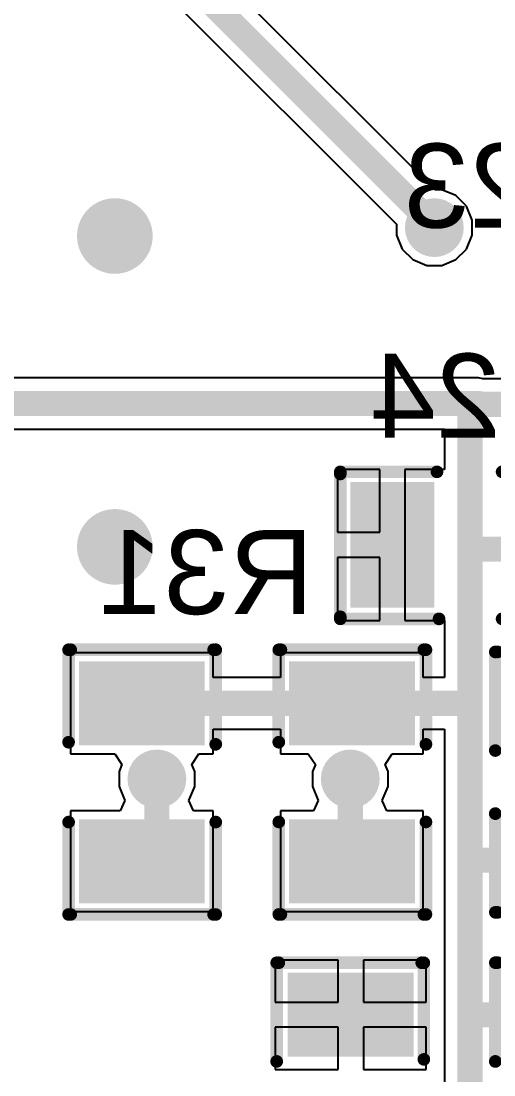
# Model space of a CAD drawing. Header units: millimetres. Extents: x 95 to 305, y 96 to 295.
# Drawn here: x 193.99 to 199.61, y 138.01 to 150.56 of the extents above; entities that cross this region are included whole.
import ezdxf

# ---------------------------------------------------------------- set-up
doc = ezdxf.new("R2010")
doc.units = ezdxf.units.MM
for name, color, linetype in [('BottomLayer', 5, 'Continuous'), ('BottomOverlay', 54, 'Continuous'), ('BottomPaste', 16, 'Continuous'), ('BottomSolder', 6, 'Continuous'), ('ViaHoleLayer', 16, 'Continuous')]:
    doc.layers.add(name, color=color, linetype=linetype)
doc.styles.add('Arial', font='', dxfattribs={"height": 0.2})
doc.styles.get('Arial').set_extended_font_data('Arial')

# ---------------------------------------------------------------- blocks, each defined once
blk = doc.blocks.new('RES0805_B_2')
at = {"layer": 'BottomLayer'}
for points in [[(-1.388, 0.719), (-0.488, 0.719), (-0.488, -0.678), (-1.388, -0.678)], [(0.492, 0.719), (1.392, 0.719), (1.392, -0.678), (0.492, -0.678)]]:
    blk.add_hatch(color=5, dxfattribs=at).paths.add_polyline_path(points)
at = {"layer": 'BottomPaste'}
for points in [[(-1.388, 0.719), (-0.488, 0.719), (-0.488, -0.678), (-1.388, -0.678)], [(0.492, 0.719), (1.392, 0.719), (1.392, -0.678), (0.492, -0.678)]]:
    blk.add_hatch(color=16, dxfattribs=at).paths.add_polyline_path(points)
at = {"layer": 'BottomSolder'}
for points in [[(-1.438, 0.769), (-0.438, 0.769), (-0.438, -0.728), (-1.438, -0.728)], [(0.442, 0.769), (1.442, 0.769), (1.442, -0.728), (0.442, -0.728)]]:
    blk.add_hatch(color=6, dxfattribs=at).paths.add_polyline_path(points)
at = {"layer": 'BottomOverlay', "const_width": 0.15}
for points in [[(-0.45, 0.9), (-1.575, 0.9)], [(-1.575, -0.825), (-1.575, 0.875)], [(1.575, 0.9), (0.475, 0.9)], [(1.575, -0.825), (1.575, 0.875)], [(-1.575, -0.85), (-0.475, -0.85)], [(0.475, -0.85), (1.575, -0.85)]]:
    blk.add_lwpolyline(points, dxfattribs=at)
at = {"layer": 'BottomOverlay', "const_width": 0.075}
for points in [[(-1.613, 0.9, 1), (-1.538, 0.9, 1)], [(-1.613, 0.875, 1), (-1.538, 0.875, 1)], [(-0.487, 0.9, 1), (-0.412, 0.9, 1)], [(0.437, 0.9, 1), (0.512, 0.9, 1)], [(1.538, 0.9, 1), (1.613, 0.9, 1)], [(1.538, 0.875, 1), (1.613, 0.875, 1)], [(-1.613, -0.825, 1), (-1.538, -0.825, 1)], [(1.538, -0.825, 1), (1.613, -0.825, 1)], [(-1.613, -0.85, 1), (-1.538, -0.85, 1)], [(-0.513, -0.85, 1), (-0.437, -0.85, 1)], [(0.437, -0.85, 1), (0.512, -0.85, 1)], [(1.538, -0.85, 1), (1.613, -0.85, 1)]]:
    blk.add_lwpolyline(points, format="xyb", close=True, dxfattribs=at)
blk = doc.blocks.new('RES0805_B_3')
at = {"layer": 'BottomLayer'}
for points in [[(-1.388, 0.719), (-0.488, 0.719), (-0.488, -0.678), (-1.388, -0.678)], [(0.492, 0.719), (1.392, 0.719), (1.392, -0.678), (0.492, -0.678)]]:
    blk.add_hatch(color=5, dxfattribs=at).paths.add_polyline_path(points)
at = {"layer": 'BottomPaste'}
for points in [[(-1.388, 0.719), (-0.488, 0.719), (-0.488, -0.678), (-1.388, -0.678)], [(0.492, 0.719), (1.392, 0.719), (1.392, -0.678), (0.492, -0.678)]]:
    blk.add_hatch(color=16, dxfattribs=at).paths.add_polyline_path(points)
at = {"layer": 'BottomSolder'}
for points in [[(-1.438, 0.769), (-0.438, 0.769), (-0.438, -0.728), (-1.438, -0.728)], [(0.442, 0.769), (1.442, 0.769), (1.442, -0.728), (0.442, -0.728)]]:
    blk.add_hatch(color=6, dxfattribs=at).paths.add_polyline_path(points)
at = {"layer": 'BottomOverlay', "const_width": 0.15}
for points in [[(-0.45, 0.9), (-1.575, 0.9)], [(-1.575, -0.825), (-1.575, 0.875)], [(1.575, 0.9), (0.475, 0.9)], [(1.575, -0.825), (1.575, 0.875)], [(-0.475, -0.85), (-1.575, -0.85)], [(1.575, -0.85), (0.475, -0.85)]]:
    blk.add_lwpolyline(points, dxfattribs=at)
at = {"layer": 'BottomOverlay', "const_width": 0.075}
for points in [[(-1.613, 0.9, 1), (-1.538, 0.9, 1)], [(-1.613, 0.875, 1), (-1.538, 0.875, 1)], [(-0.487, 0.9, 1), (-0.412, 0.9, 1)], [(0.438, 0.9, 1), (0.513, 0.9, 1)], [(1.538, 0.9, 1), (1.613, 0.9, 1)], [(1.538, 0.875, 1), (1.613, 0.875, 1)], [(-1.613, -0.825, 1), (-1.538, -0.825, 1)], [(1.538, -0.825, 1), (1.613, -0.825, 1)], [(-1.613, -0.85, 1), (-1.538, -0.85, 1)], [(-0.512, -0.85, 1), (-0.437, -0.85, 1)], [(0.438, -0.85, 1), (0.513, -0.85, 1)], [(1.538, -0.85, 1), (1.613, -0.85, 1)]]:
    blk.add_lwpolyline(points, format="xyb", close=True, dxfattribs=at)
blk = doc.blocks.new('CAP0805_B_173')
at = {"layer": 'BottomLayer'}
for points in [[(-1.379, 0.693), (-0.479, 0.693), (-0.479, -0.704), (-1.379, -0.704)], [(0.481, 0.693), (1.381, 0.693), (1.381, -0.704), (0.481, -0.704)]]:
    blk.add_hatch(color=5, dxfattribs=at).paths.add_polyline_path(points)
at = {"layer": 'BottomPaste'}
for points in [[(-1.379, 0.693), (-0.479, 0.693), (-0.479, -0.704), (-1.379, -0.704)], [(0.481, 0.693), (1.381, 0.693), (1.381, -0.704), (0.481, -0.704)]]:
    blk.add_hatch(color=16, dxfattribs=at).paths.add_polyline_path(points)
at = {"layer": 'BottomSolder'}
for points in [[(-1.429, 0.743), (-0.429, 0.743), (-0.429, -0.754), (-1.429, -0.754)], [(0.431, 0.743), (1.431, 0.743), (1.431, -0.754), (0.431, -0.754)]]:
    blk.add_hatch(color=6, dxfattribs=at).paths.add_polyline_path(points)
at = {"layer": 'BottomOverlay', "const_width": 0.15}
for points in [[(-1.55, 0.875), (-0.375, 0.875)], [(-1.55, 0.85), (-1.55, -0.85)], [(0.375, 0.875), (1.55, 0.875)], [(1.55, 0.85), (1.55, -0.85)], [(-1.55, -0.875), (-0.375, -0.875)], [(0.4, -0.875), (1.55, -0.875)]]:
    blk.add_lwpolyline(points, dxfattribs=at)
at = {"layer": 'BottomOverlay', "const_width": 0.075}
for points in [[(-1.588, 0.875, 1), (-1.513, 0.875, 1)], [(-1.588, 0.85, 1), (-1.513, 0.85, 1)], [(-0.413, 0.875, 1), (-0.337, 0.875, 1)], [(0.337, 0.875, 1), (0.413, 0.875, 1)], [(1.512, 0.875, 1), (1.587, 0.875, 1)], [(1.512, 0.85, 1), (1.587, 0.85, 1)], [(-1.588, -0.85, 1), (-1.513, -0.85, 1)], [(-1.588, -0.875, 1), (-1.513, -0.875, 1)], [(-0.413, -0.875, 1), (-0.337, -0.875, 1)], [(0.362, -0.875, 1), (0.437, -0.875, 1)], [(1.512, -0.85, 1), (1.587, -0.85, 1)], [(1.512, -0.875, 1), (1.587, -0.875, 1)]]:
    blk.add_lwpolyline(points, format="xyb", close=True, dxfattribs=at)
blk = doc.blocks.new('CAP0805_B_175')
at = {"layer": 'BottomLayer'}
for points in [[(-1.379, 0.693), (-0.479, 0.693), (-0.479, -0.704), (-1.379, -0.704)], [(0.481, 0.693), (1.381, 0.693), (1.381, -0.704), (0.481, -0.704)]]:
    blk.add_hatch(color=5, dxfattribs=at).paths.add_polyline_path(points)
at = {"layer": 'BottomPaste'}
for points in [[(-1.379, 0.693), (-0.479, 0.693), (-0.479, -0.704), (-1.379, -0.704)], [(0.481, 0.693), (1.381, 0.693), (1.381, -0.704), (0.481, -0.704)]]:
    blk.add_hatch(color=16, dxfattribs=at).paths.add_polyline_path(points)
at = {"layer": 'BottomSolder'}
for points in [[(-1.429, 0.743), (-0.429, 0.743), (-0.429, -0.754), (-1.429, -0.754)], [(0.431, 0.743), (1.431, 0.743), (1.431, -0.754), (0.431, -0.754)]]:
    blk.add_hatch(color=6, dxfattribs=at).paths.add_polyline_path(points)
at = {"layer": 'BottomOverlay', "const_width": 0.15}
for points in [[(-0.375, 0.875), (-1.55, 0.875)], [(-1.55, -0.85), (-1.55, 0.85)], [(1.55, 0.875), (0.375, 0.875)], [(1.55, -0.85), (1.55, 0.85)], [(-0.375, -0.875), (-1.55, -0.875)], [(1.55, -0.875), (0.4, -0.875)]]:
    blk.add_lwpolyline(points, dxfattribs=at)
at = {"layer": 'BottomOverlay', "const_width": 0.075}
for points in [[(-1.588, 0.875, 1), (-1.513, 0.875, 1)], [(-1.588, 0.85, 1), (-1.513, 0.85, 1)], [(-0.413, 0.875, 1), (-0.337, 0.875, 1)], [(0.337, 0.875, 1), (0.413, 0.875, 1)], [(1.512, 0.875, 1), (1.587, 0.875, 1)], [(1.512, 0.85, 1), (1.587, 0.85, 1)], [(-1.588, -0.85, 1), (-1.513, -0.85, 1)], [(-1.588, -0.875, 1), (-1.513, -0.875, 1)], [(-0.413, -0.875, 1), (-0.337, -0.875, 1)], [(0.362, -0.875, 1), (0.437, -0.875, 1)], [(1.512, -0.85, 1), (1.587, -0.85, 1)], [(1.512, -0.875, 1), (1.587, -0.875, 1)]]:
    blk.add_lwpolyline(points, format="xyb", close=True, dxfattribs=at)
blk = doc.blocks.new('CAP0805_B_177')
at = {"layer": 'BottomLayer'}
for points in [[(-1.379, 0.693), (-0.479, 0.693), (-0.479, -0.704), (-1.379, -0.704)], [(0.481, 0.693), (1.381, 0.693), (1.381, -0.704), (0.481, -0.704)]]:
    blk.add_hatch(color=5, dxfattribs=at).paths.add_polyline_path(points)
at = {"layer": 'BottomPaste'}
for points in [[(-1.379, 0.693), (-0.479, 0.693), (-0.479, -0.704), (-1.379, -0.704)], [(0.481, 0.693), (1.381, 0.693), (1.381, -0.704), (0.481, -0.704)]]:
    blk.add_hatch(color=16, dxfattribs=at).paths.add_polyline_path(points)
at = {"layer": 'BottomSolder'}
for points in [[(-1.429, 0.743), (-0.429, 0.743), (-0.429, -0.754), (-1.429, -0.754)], [(0.431, 0.743), (1.431, 0.743), (1.431, -0.754), (0.431, -0.754)]]:
    blk.add_hatch(color=6, dxfattribs=at).paths.add_polyline_path(points)
at = {"layer": 'BottomOverlay', "const_width": 0.15}
for points in [[(-0.375, 0.875), (-1.55, 0.875)], [(-1.55, 0.85), (-1.55, -0.85)], [(1.55, 0.875), (0.375, 0.875)], [(1.55, 0.85), (1.55, -0.85)], [(-0.375, -0.875), (-1.55, -0.875)], [(1.55, -0.875), (0.4, -0.875)]]:
    blk.add_lwpolyline(points, dxfattribs=at)
at = {"layer": 'BottomOverlay', "const_width": 0.075}
for points in [[(-1.588, 0.875, 1), (-1.513, 0.875, 1)], [(-1.588, 0.85, 1), (-1.513, 0.85, 1)], [(-0.413, 0.875, 1), (-0.337, 0.875, 1)], [(0.337, 0.875, 1), (0.413, 0.875, 1)], [(1.512, 0.875, 1), (1.587, 0.875, 1)], [(1.512, 0.85, 1), (1.587, 0.85, 1)], [(-1.588, -0.85, 1), (-1.513, -0.85, 1)], [(-1.588, -0.875, 1), (-1.513, -0.875, 1)], [(-0.413, -0.875, 1), (-0.337, -0.875, 1)], [(0.362, -0.875, 1), (0.437, -0.875, 1)], [(1.512, -0.85, 1), (1.587, -0.85, 1)], [(1.512, -0.875, 1), (1.587, -0.875, 1)]]:
    blk.add_lwpolyline(points, format="xyb", close=True, dxfattribs=at)
blk = doc.blocks.new('CAP0805_B_181')
at = {"layer": 'BottomLayer'}
for points in [[(-1.379, 0.693), (-0.479, 0.693), (-0.479, -0.704), (-1.379, -0.704)], [(0.481, 0.693), (1.381, 0.693), (1.381, -0.704), (0.481, -0.704)]]:
    blk.add_hatch(color=5, dxfattribs=at).paths.add_polyline_path(points)
at = {"layer": 'BottomPaste'}
for points in [[(-1.379, 0.693), (-0.479, 0.693), (-0.479, -0.704), (-1.379, -0.704)], [(0.481, 0.693), (1.381, 0.693), (1.381, -0.704), (0.481, -0.704)]]:
    blk.add_hatch(color=16, dxfattribs=at).paths.add_polyline_path(points)
at = {"layer": 'BottomSolder'}
for points in [[(-1.429, 0.743), (-0.429, 0.743), (-0.429, -0.754), (-1.429, -0.754)], [(0.431, 0.743), (1.431, 0.743), (1.431, -0.754), (0.431, -0.754)]]:
    blk.add_hatch(color=6, dxfattribs=at).paths.add_polyline_path(points)
at = {"layer": 'BottomOverlay', "const_width": 0.15}
for points in [[(-1.55, 0.875), (-0.375, 0.875)], [(-1.55, 0.85), (-1.55, -0.85)], [(1.55, 0.875), (0.375, 0.875)], [(1.55, 0.85), (1.55, -0.85)], [(-1.55, -0.875), (-0.375, -0.875)], [(1.55, -0.875), (0.4, -0.875)]]:
    blk.add_lwpolyline(points, dxfattribs=at)
at = {"layer": 'BottomOverlay', "const_width": 0.075}
for points in [[(-1.588, 0.875, 1), (-1.513, 0.875, 1)], [(-1.588, 0.85, 1), (-1.513, 0.85, 1)], [(-0.413, 0.875, 1), (-0.337, 0.875, 1)], [(0.338, 0.875, 1), (0.413, 0.875, 1)], [(1.512, 0.875, 1), (1.587, 0.875, 1)], [(1.512, 0.85, 1), (1.587, 0.85, 1)], [(-1.588, -0.85, 1), (-1.513, -0.85, 1)], [(-1.588, -0.875, 1), (-1.513, -0.875, 1)], [(-0.413, -0.875, 1), (-0.337, -0.875, 1)], [(0.362, -0.875, 1), (0.437, -0.875, 1)], [(1.512, -0.85, 1), (1.587, -0.85, 1)], [(1.512, -0.875, 1), (1.587, -0.875, 1)]]:
    blk.add_lwpolyline(points, format="xyb", close=True, dxfattribs=at)

msp = doc.modelspace()

# ---------------------------------------------------------------- hatches: boundary and pattern name
at = {"layer": 'BottomLayer'}
h = msp.add_hatch(color=5, dxfattribs=at)
edge = h.paths.add_edge_path()
edge.add_arc((195.1, 148), 0.4, 0, 360)
h = msp.add_hatch(color=5, dxfattribs=at)
edge = h.paths.add_edge_path()
edge.add_arc((198.9, 148.1), 0.3, 0, 360)
h = msp.add_hatch(color=5, dxfattribs=at)
edge = h.paths.add_edge_path()
edge.add_arc((195.1, 144.3), 0.4, 0, 360)
h = msp.add_hatch(color=5, dxfattribs=at)
edge = h.paths.add_edge_path()
edge.add_arc((195.6, 141.538), 0.3, 0, 360)
h = msp.add_hatch(color=5, dxfattribs=at)
edge = h.paths.add_edge_path()
edge.add_arc((197.9, 141.538), 0.3, 0, 360)
at = {"layer": 'BottomSolder'}
h = msp.add_hatch(color=6, dxfattribs=at)
edge = h.paths.add_edge_path()
edge.add_arc((195.1, 148), 0.45, 0, 360)
h = msp.add_hatch(color=6, dxfattribs=at)
edge = h.paths.add_edge_path()
edge.add_arc((198.9, 148.1), 0.35, 0, 360)
h = msp.add_hatch(color=6, dxfattribs=at)
edge = h.paths.add_edge_path()
edge.add_arc((195.1, 144.3), 0.45, 0, 360)
h = msp.add_hatch(color=6, dxfattribs=at)
edge = h.paths.add_edge_path()
edge.add_arc((195.6, 141.538), 0.35, 0, 360)
h = msp.add_hatch(color=6, dxfattribs=at)
edge = h.paths.add_edge_path()
edge.add_arc((197.9, 141.538), 0.35, 0, 360)
at = {"layer": 'ViaHoleLayer'}
h = msp.add_hatch(color=16, dxfattribs=at)
edge = h.paths.add_edge_path()
edge.add_arc((195.1, 148), 0.25, 0, 360)
h = msp.add_hatch(color=16, dxfattribs=at)
edge = h.paths.add_edge_path()
edge.add_arc((198.9, 148.1), 0.15, 0, 360)
h = msp.add_hatch(color=16, dxfattribs=at)
edge = h.paths.add_edge_path()
edge.add_arc((195.1, 144.3), 0.25, 0, 360)
h = msp.add_hatch(color=16, dxfattribs=at)
edge = h.paths.add_edge_path()
edge.add_arc((195.6, 141.538), 0.15, 0, 360)
h = msp.add_hatch(color=16, dxfattribs=at)
edge = h.paths.add_edge_path()
edge.add_arc((197.9, 141.538), 0.15, 0, 360)

# ---------------------------------------------------------------- linework, layer by layer
at = {"layer": 'BottomLayer'}
for p, q in [((198.907, 148.55), (194.652, 152.806)), ((194.194, 152.398), (198.45, 148.142)), ((198.99, 148.55), (198.907, 148.55)), ((199.155, 148.481), (198.99, 148.55)), ((199.281, 148.355), (199.155, 148.481)), ((199.35, 148.19), (199.281, 148.355)), ((199.35, 148.01), (199.35, 148.19)), ((198.45, 148.142), (198.45, 148.01)), ((198.45, 148.01), (198.519, 147.845)), ((199.281, 147.845), (199.35, 148.01)), ((198.519, 147.845), (198.645, 147.719)), ((199.155, 147.719), (199.281, 147.845)), ((198.645, 147.719), (198.81, 147.65)), ((198.81, 147.65), (198.99, 147.65)), ((198.99, 147.65), (199.155, 147.719)), ((199.425, 146.313), (193.543, 146.313)), ((199.478, 146.302), (199.425, 146.313)), ((199.425, 146.313), (199.425, 146.313)), ((200.494, 146.302), (199.478, 146.302)), ((193.543, 145.701), (199.019, 145.701)), ((199.019, 145.701), (199.019, 145.222)), ((198.25, 145.222), (197.75, 145.222)), ((197.75, 145.222), (197.75, 144.474)), ((198.25, 144.474), (198.25, 145.222)), ((199.019, 145.222), (198.55, 145.222)), ((198.55, 145.222), (198.55, 144.324)), ((197.75, 144.474), (198.25, 144.474)), ((198.55, 144.324), (198.55, 143.425)), ((198.25, 144.174), (197.75, 144.174)), ((197.75, 144.174), (197.75, 143.425)), ((198.25, 143.425), (198.25, 144.174)), ((197.75, 143.425), (198.25, 143.425)), ((198.55, 143.425), (199.019, 143.425)), ((199.019, 143.425), (199.019, 142.744)), ((196.269, 143.038), (194.572, 143.038)), ((194.572, 143.038), (194.572, 141.838)), ((196.269, 142.744), (196.269, 143.038)), ((198.769, 143.038), (197.072, 143.038)), ((197.072, 143.038), (197.072, 142.744)), ((198.769, 142.744), (198.769, 143.038)), ((197.072, 142.744), (196.269, 142.744)), ((199.019, 142.744), (198.769, 142.744)), ((196.269, 141.838), (196.269, 142.132)), ((196.269, 142.132), (197.072, 142.132)), ((197.072, 142.132), (197.072, 141.838)), ((198.769, 141.838), (198.769, 142.132)), ((198.769, 142.132), (199.019, 142.132)), ((199.019, 142.132), (199.019, 140.6)), ((194.572, 141.838), (195.1, 141.838)), ((195.1, 141.838), (195.185, 141.711)), ((196.015, 141.711), (196.1, 141.838)), ((196.1, 141.838), (196.269, 141.838)), ((197.072, 141.838), (197.4, 141.838)), ((197.4, 141.838), (197.485, 141.711)), ((198.315, 141.711), (198.4, 141.838)), ((198.4, 141.838), (198.769, 141.838)), ((195.185, 141.711), (195.15, 141.627)), ((195.15, 141.627), (195.15, 141.448)), ((196.05, 141.627), (196.015, 141.711)), ((196.05, 141.448), (196.05, 141.627)), ((197.485, 141.711), (197.45, 141.627)), ((197.45, 141.627), (197.45, 141.448)), ((198.35, 141.627), (198.315, 141.711)), ((198.35, 141.448), (198.35, 141.627)), ((195.15, 141.448), (195.219, 141.283)), ((195.981, 141.283), (196.05, 141.448)), ((197.45, 141.448), (197.519, 141.283)), ((198.281, 141.283), (198.35, 141.448)), ((195.219, 141.283), (195.164, 141.158)), ((196.036, 141.158), (195.981, 141.283)), ((197.519, 141.283), (197.464, 141.158)), ((198.336, 141.158), (198.281, 141.283)), ((195.164, 141.158), (194.572, 141.158)), ((194.572, 141.158), (194.572, 139.958)), ((196.269, 141.158), (196.036, 141.158)), ((196.269, 139.958), (196.269, 141.158)), ((197.464, 141.158), (197.072, 141.158)), ((197.072, 141.158), (197.072, 139.958)), ((198.769, 141.158), (198.336, 141.158)), ((198.769, 139.958), (198.769, 141.158)), ((199.019, 140.6), (199.019, 140.6)), ((199.019, 140.6), (199.019, 140.6)), ((199.019, 140.6), (199.019, 138.7)), ((194.572, 139.958), (196.269, 139.958)), ((197.072, 139.958), (198.769, 139.958)), ((197.756, 139.381), (197.008, 139.381)), ((197.008, 139.381), (197.008, 138.881)), ((197.756, 138.881), (197.756, 139.381)), ((198.804, 139.381), (198.056, 139.381)), ((198.056, 139.381), (198.056, 138.881)), ((198.804, 138.881), (198.804, 139.381)), ((197.008, 138.881), (197.756, 138.881)), ((198.056, 138.881), (198.804, 138.881)), ((199.019, 138.7), (199.019, 138.7)), ((199.019, 138.7), (199.019, 138.7)), ((199.019, 138.7), (199.019, 137.125)), ((197.756, 138.581), (197.008, 138.581)), ((197.008, 138.581), (197.008, 138.081)), ((197.756, 138.081), (197.756, 138.581)), ((198.804, 138.581), (198.056, 138.581)), ((198.056, 138.581), (198.056, 138.081)), ((198.804, 138.081), (198.804, 138.581)), ((197.008, 138.081), (197.756, 138.081)), ((198.056, 138.081), (198.804, 138.081))]:
    msp.add_line(p, q, dxfattribs=at)
at = {"layer": 'BottomLayer', "const_width": 0.3}
for points in [[(194.202, 152.823), (198.9, 148.125)], [(198.9, 148.1), (198.9, 148.125)], [(192.716, 146.007), (199.425, 146.007)], [(199.325, 144.272), (199.325, 146.007)], [(199.425, 146.007), (199.436, 145.996)], [(199.436, 145.996), (200.8, 145.996)], [(199.325, 142.5), (199.325, 144.272)], [(199.325, 144.272), (200.208, 144.272)], [(199.263, 142.438), (199.325, 142.5)], [(199.325, 140.6), (199.325, 142.5)], [(195.42, 142.438), (197.92, 142.438)], [(197.92, 142.438), (199.263, 142.438)], [(197.9, 141.538), (197.9, 141.638)], [(195.6, 140.738), (195.6, 141.538)], [(197.9, 140.678), (197.9, 141.538)], [(195.42, 140.558), (195.6, 140.738)], [(197.9, 140.678), (197.92, 140.658)], [(199.325, 138.7), (199.325, 140.6)], [(199.325, 140.6), (199.354, 140.571)], [(199.354, 140.571), (200.506, 140.571)], [(199.325, 138.7), (199.354, 138.729)], [(199.354, 138.729), (200.494, 138.729)], [(199.325, 136.819), (199.325, 138.7)]]:
    msp.add_lwpolyline(points, dxfattribs=at)
at = {"layer": 'BottomLayer', "const_width": 0.15}
for points in [[(198.825, 148.125, 1), (198.975, 148.125, 1)], [(198.825, 148.125, 1), (198.975, 148.125, 1)], [(198.825, 148.1, 1), (198.975, 148.1, 1)], [(199.25, 146.007, 1), (199.4, 146.007, 1)], [(199.35, 146.007, 1), (199.5, 146.007, 1)], [(199.35, 146.007, 1), (199.5, 146.007, 1)], [(199.361, 145.996, 1), (199.511, 145.996, 1)], [(199.361, 145.996, 1), (199.511, 145.996, 1)], [(199.25, 144.272, 1), (199.4, 144.272, 1)], [(199.25, 144.272, 1), (199.4, 144.272, 1)], [(199.25, 144.272, 1), (199.4, 144.272, 1)], [(199.25, 142.5, 1), (199.4, 142.5, 1)], [(199.25, 142.5, 1), (199.4, 142.5, 1)], [(199.25, 142.5, 1), (199.4, 142.5, 1)], [(195.345, 142.438, 1), (195.495, 142.438, 1)], [(197.845, 142.438, 1), (197.995, 142.438, 1)], [(197.845, 142.438, 1), (197.995, 142.438, 1)], [(199.188, 142.438, 1), (199.338, 142.438, 1)], [(199.188, 142.438, 1), (199.338, 142.438, 1)], [(197.825, 141.638, 1), (197.975, 141.638, 1)], [(195.525, 141.538, 1), (195.675, 141.538, 1)], [(197.825, 141.538, 1), (197.975, 141.538, 1)], [(197.825, 141.538, 1), (197.975, 141.538, 1)], [(195.525, 140.738, 1), (195.675, 140.738, 1)], [(195.525, 140.738, 1), (195.675, 140.738, 1)], [(197.825, 140.678, 1), (197.975, 140.678, 1)], [(197.825, 140.678, 1), (197.975, 140.678, 1)], [(197.845, 140.658, 1), (197.995, 140.658, 1)], [(199.25, 140.6, 1), (199.4, 140.6, 1)], [(199.25, 140.6, 1), (199.4, 140.6, 1)], [(199.25, 140.6, 1), (199.4, 140.6, 1)], [(195.345, 140.558, 1), (195.495, 140.558, 1)], [(199.279, 140.571, 1), (199.429, 140.571, 1)], [(199.279, 140.571, 1), (199.429, 140.571, 1)], [(199.279, 138.729, 1), (199.429, 138.729, 1)], [(199.279, 138.729, 1), (199.429, 138.729, 1)], [(199.25, 138.7, 1), (199.4, 138.7, 1)], [(199.25, 138.7, 1), (199.4, 138.7, 1)], [(199.25, 138.7, 1), (199.4, 138.7, 1)]]:
    msp.add_lwpolyline(points, format="xyb", close=True, dxfattribs=at)

# ---------------------------------------------------------------- block references
for name, p, rotation in [('CAP0805_B_177', (199.331, 144.318), 180), ('RES0805_B_3', (195.4, 141.5), 270), ('RES0805_B_2', (197.9, 141.5), 270), ('CAP0805_B_181', (200.5, 141.5), 90), ('CAP0805_B_173', (197.9, 137.8), 90), ('CAP0805_B_175', (200.5, 137.8), 270)]:
    msp.add_blockref(name, p, dxfattribs=dict(rotation=rotation))

# ---------------------------------------------------------------- texts
at = {"layer": 'BottomOverlay', "style": 'Arial', "text_generation_flag": 2}
for s, p in [('C23', (201.1, 148.1)), ('C24', (200.7, 145.6)), ('R31', (197.466, 143.5))]:
    msp.add_text(s, height=1, dxfattribs=at).set_placement(p)

doc.saveas('drawing.dxf')
